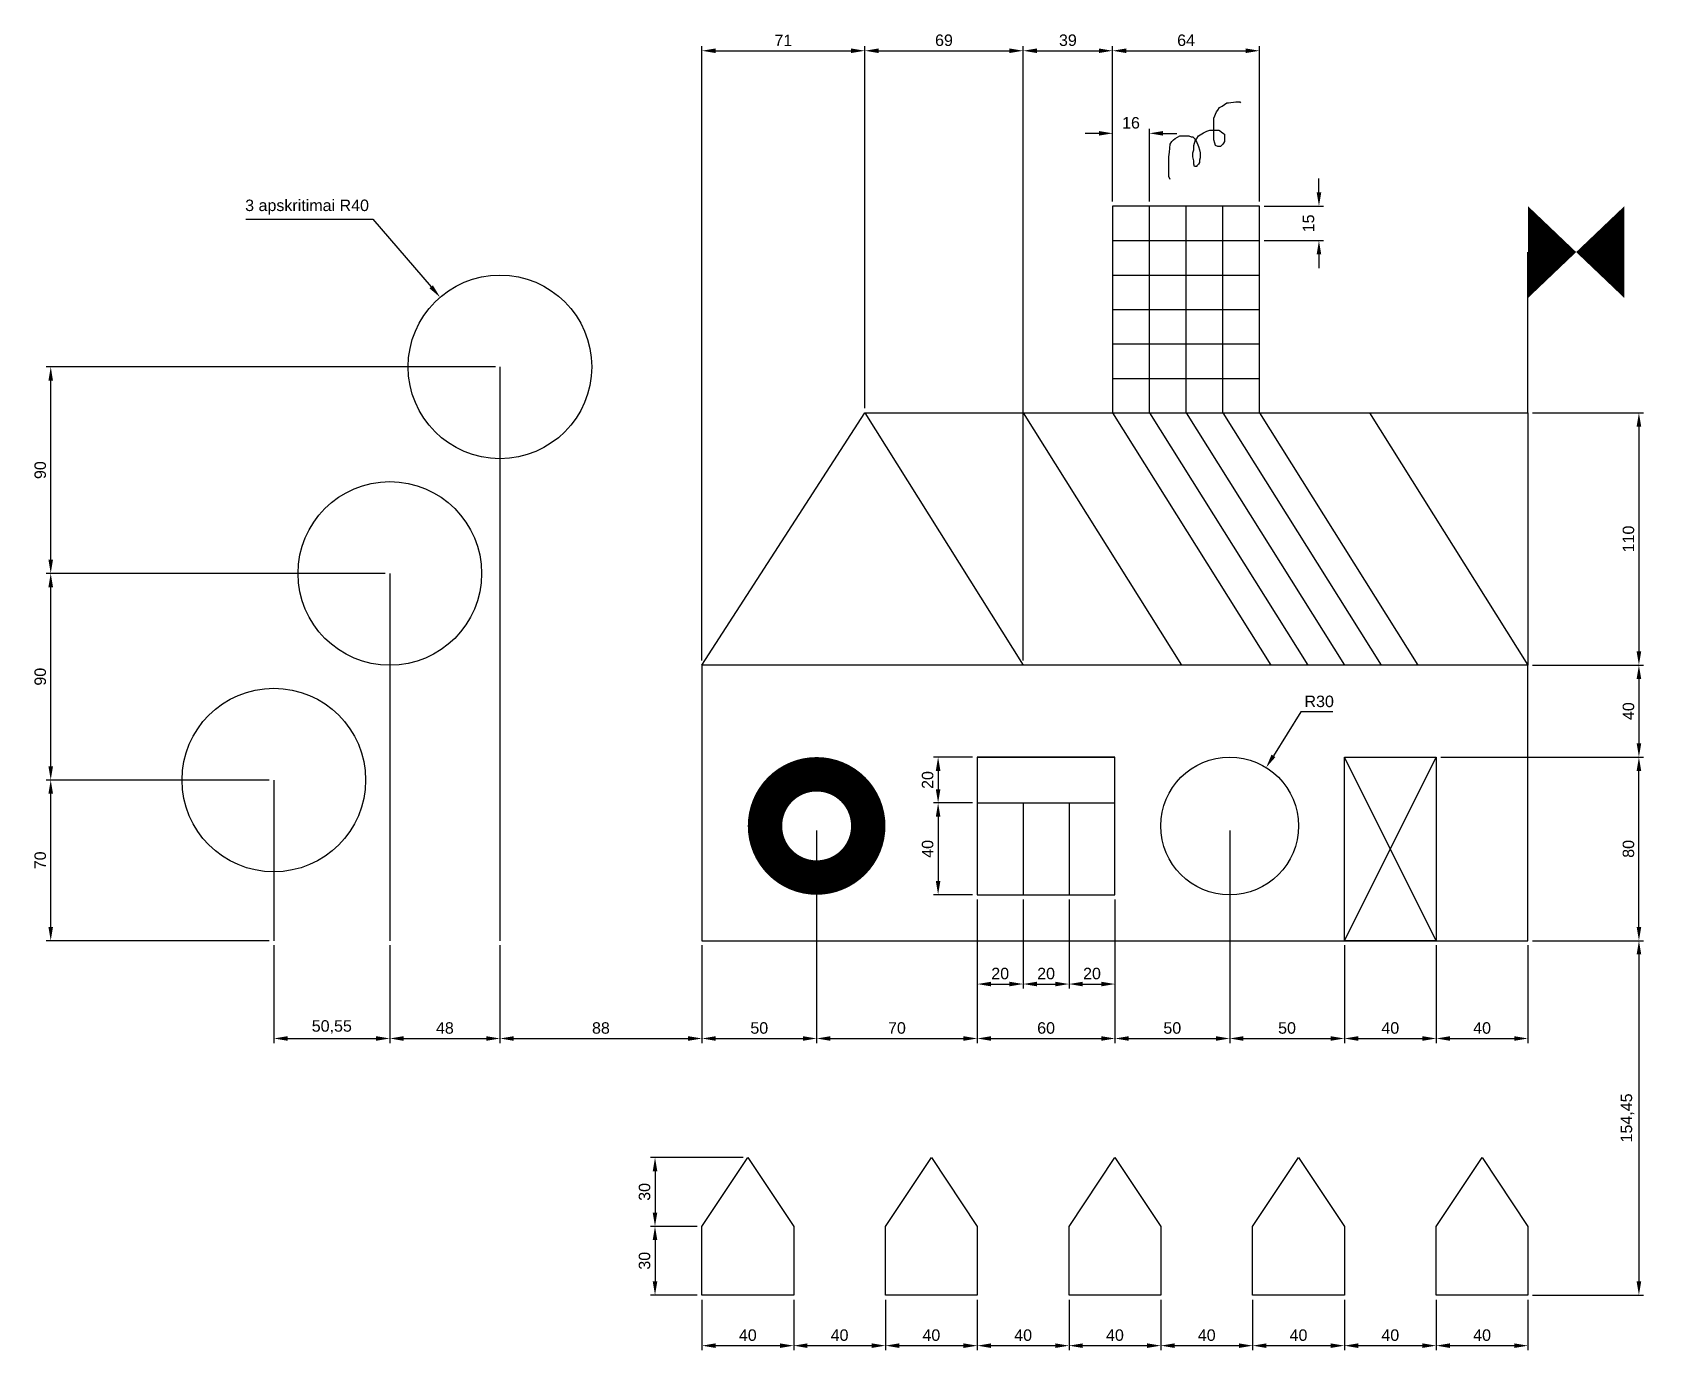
# Model space of a CAD drawing. Header units: inches. Extents: x -292 to 422, y -178 to 396.
import ezdxf

# ---------------------------------------------------------------- set-up
doc = ezdxf.new("R2010")
doc.units = ezdxf.units.IN
doc.header["$MEASUREMENT"] = 0
doc.header["$PDMODE"] = 3
doc.styles.get("Standard").update_dxf_attribs({"font": 'arial.ttf'})
doc.dimstyles.new('Laboratoriniai', dxfattribs={"dimtxt": 5, "dimasz": 6, "dimexe": 2, "dimexo": 2, "dimgap": 2, "dimtad": 1, "dimtoh": 1, "dimtxsty": 'Standard', "dimcen": 0, "dimclrd": 4, "dimclre": 4, "dimclrt": 4, "dimadec": 0, "dimazin": 0, "dimtfac": 1, "dimtofl": 0, "dimtmove": 1, "dimatfit": 3, "dimfxl": 1, "dimtolj": 1, "dimtzin": 0, "dimarcsym": 0})

# ---------------------------------------------------------------- blocks, each defined once
blk = doc.blocks.new('*D7')
at = {"color": 4, "lineweight": -2, "transparency": 16777216}
for p, q in [((-198.72, 314.41), (-143.39, 314.41)), ((-143.39, 314.41), (-117.99, 284.88))]:
    blk.add_line(p, q, dxfattribs=at)
at = {"color": 4, "transparency": 16777216}
blk.add_solid([(-117.23, 285.53), (-118.75, 284.23), (-114.08, 280.33)], dxfattribs=at)
at = {"layer": 'Defpoints', "color": 0, "transparency": 16777216}
for p in [(-114.08, 280.33), (-88, 250)]:
    blk.add_point(p, dxfattribs=at)
at = {"color": 4, "transparency": 16777216, "insert": (-172.06, 319.62), "char_height": 5, "attachment_point": 5}
blk.add_mtext('\\A1;3 apskritimai R40', dxfattribs=at)
blk = doc.blocks.new('*D10')
at = {"color": 4, "lineweight": -2, "transparency": 16777216}
for p, q in [((-188.55, 70), (-285.77, 70)), ((-283.77, 6), (-283.77, 64)), ((-188.55, 0), (-285.77, 0))]:
    blk.add_line(p, q, dxfattribs=at)
at = {"color": 4, "transparency": 16777216}
for points in [[(-284.77, 64), (-282.77, 64), (-283.77, 70)], [(-284.77, 6), (-282.77, 6), (-283.77, 0)]]:
    blk.add_solid(points, dxfattribs=at)
at = {"layer": 'Defpoints', "color": 0, "transparency": 16777216}
for p in [(-283.77, 70), (-186.55, 70), (-186.55, 0)]:
    blk.add_point(p, dxfattribs=at)
at = {"color": 4, "transparency": 16777216, "insert": (-288.32, 35), "char_height": 5, "attachment_point": 5, "rotation": 90}
blk.add_mtext('\\A1;70', dxfattribs=at)
blk = doc.blocks.new('*D11')
at = {"color": 4, "lineweight": -2, "transparency": 16777216}
for p, q in [((-138, 160), (-285.77, 160)), ((-283.77, 76), (-283.77, 154)), ((-188.55, 70), (-285.77, 70))]:
    blk.add_line(p, q, dxfattribs=at)
at = {"color": 4, "transparency": 16777216}
for points in [[(-284.77, 154), (-282.77, 154), (-283.77, 160)], [(-284.77, 76), (-282.77, 76), (-283.77, 70)]]:
    blk.add_solid(points, dxfattribs=at)
at = {"layer": 'Defpoints', "color": 0, "transparency": 16777216}
for p in [(-283.77, 160), (-136, 160), (-186.55, 70)]:
    blk.add_point(p, dxfattribs=at)
at = {"color": 4, "transparency": 16777216, "insert": (-288.32, 115), "char_height": 5, "attachment_point": 5, "rotation": 90}
blk.add_mtext('\\A1;90', dxfattribs=at)
blk = doc.blocks.new('*D12')
at = {"color": 4, "lineweight": -2, "transparency": 16777216}
for p, q in [((-90, 250), (-285.77, 250)), ((-283.77, 166), (-283.77, 244)), ((-138, 160), (-285.77, 160))]:
    blk.add_line(p, q, dxfattribs=at)
at = {"color": 4, "transparency": 16777216}
for points in [[(-284.77, 244), (-282.77, 244), (-283.77, 250)], [(-284.77, 166), (-282.77, 166), (-283.77, 160)]]:
    blk.add_solid(points, dxfattribs=at)
at = {"layer": 'Defpoints', "color": 0, "transparency": 16777216}
for p in [(-283.77, 250), (-88, 250), (-136, 160)]:
    blk.add_point(p, dxfattribs=at)
at = {"color": 4, "transparency": 16777216, "insert": (-288.32, 205), "char_height": 5, "attachment_point": 5, "rotation": 90}
blk.add_mtext('\\A1;90', dxfattribs=at)
blk = doc.blocks.new('*D13')
at = {"color": 4, "lineweight": -2, "transparency": 16777216}
for p, q in [((-186.55, -2), (-186.55, -44.61)), ((-136, -2), (-136, -44.61)), ((-180.55, -42.61), (-142, -42.61))]:
    blk.add_line(p, q, dxfattribs=at)
at = {"color": 4, "transparency": 16777216}
for points in [[(-180.55, -41.61), (-180.55, -43.61), (-186.55, -42.61)], [(-142, -41.61), (-142, -43.61), (-136, -42.61)]]:
    blk.add_solid(points, dxfattribs=at)
at = {"layer": 'Defpoints', "color": 0, "transparency": 16777216}
for p in [(-186.55, 0), (-136, 0), (-136, -42.61)]:
    blk.add_point(p, dxfattribs=at)
at = {"color": 4, "transparency": 16777216, "insert": (-161.28, -37.61), "char_height": 5, "attachment_point": 5}
blk.add_mtext('\\A1;50,55', dxfattribs=at)
blk = doc.blocks.new('*D14')
at = {"color": 4, "lineweight": -2, "transparency": 16777216}
for p, q in [((-136, -2), (-136, -44.61)), ((-88, -2), (-88, -44.61)), ((-130, -42.61), (-94, -42.61))]:
    blk.add_line(p, q, dxfattribs=at)
at = {"color": 4, "transparency": 16777216}
for points in [[(-130, -41.61), (-130, -43.61), (-136, -42.61)], [(-94, -41.61), (-94, -43.61), (-88, -42.61)]]:
    blk.add_solid(points, dxfattribs=at)
at = {"layer": 'Defpoints', "color": 0, "transparency": 16777216}
for p in [(-136, 0), (-88, 0), (-88, -42.61)]:
    blk.add_point(p, dxfattribs=at)
at = {"color": 4, "transparency": 16777216, "insert": (-112, -38.06), "char_height": 5, "attachment_point": 5}
blk.add_mtext('\\A1;48', dxfattribs=at)
blk = doc.blocks.new('*D15')
at = {"color": 4, "lineweight": -2, "transparency": 16777216}
for p, q in [((-88, -2), (-88, -44.61)), ((0, -2), (0, -44.61)), ((-82, -42.61), (-6, -42.61))]:
    blk.add_line(p, q, dxfattribs=at)
at = {"color": 4, "transparency": 16777216}
for points in [[(-82, -41.61), (-82, -43.61), (-88, -42.61)], [(-6, -41.61), (-6, -43.61), (0, -42.61)]]:
    blk.add_solid(points, dxfattribs=at)
at = {"layer": 'Defpoints', "color": 0, "transparency": 16777216}
for p in [(-88, 0), (0, 0), (0, -42.61)]:
    blk.add_point(p, dxfattribs=at)
at = {"color": 4, "transparency": 16777216, "insert": (-44, -38.06), "char_height": 5, "attachment_point": 5}
blk.add_mtext('\\A1;88', dxfattribs=at)
blk = doc.blocks.new('*D16')
at = {"color": 4, "lineweight": -2, "transparency": 16777216}
for p, q in [((118, 60), (100.94, 60)), ((102.94, 54), (102.94, 26)), ((118, 20), (100.94, 20))]:
    blk.add_line(p, q, dxfattribs=at)
at = {"color": 4, "transparency": 16777216}
for points in [[(101.94, 54), (103.94, 54), (102.94, 60)], [(101.94, 26), (103.94, 26), (102.94, 20)]]:
    blk.add_solid(points, dxfattribs=at)
at = {"layer": 'Defpoints', "color": 0, "transparency": 16777216}
for p in [(120, 60), (102.94, 20), (120, 20)]:
    blk.add_point(p, dxfattribs=at)
at = {"color": 4, "transparency": 16777216, "insert": (98.39, 40), "char_height": 5, "attachment_point": 5, "rotation": 90}
blk.add_mtext('\\A1;40', dxfattribs=at)
blk = doc.blocks.new('*D17')
at = {"color": 4, "lineweight": -2, "transparency": 16777216}
for p, q in [((118, 80), (100.94, 80)), ((102.94, 74), (102.94, 66)), ((118, 60), (100.94, 60))]:
    blk.add_line(p, q, dxfattribs=at)
at = {"color": 4, "transparency": 16777216}
for points in [[(101.94, 74), (103.94, 74), (102.94, 80)], [(101.94, 66), (103.94, 66), (102.94, 60)]]:
    blk.add_solid(points, dxfattribs=at)
at = {"layer": 'Defpoints', "color": 0, "transparency": 16777216}
for p in [(120, 80), (102.94, 60), (120, 60)]:
    blk.add_point(p, dxfattribs=at)
at = {"color": 4, "transparency": 16777216, "insert": (98.39, 70), "char_height": 5, "attachment_point": 5, "rotation": 90}
blk.add_mtext('\\A1;20', dxfattribs=at)
blk = doc.blocks.new('*D18')
at = {"color": 4, "lineweight": -2, "transparency": 16777216}
for p, q in [((120, 18), (120, -44.61)), ((180, 18), (180, -44.61)), ((126, -42.61), (174, -42.61))]:
    blk.add_line(p, q, dxfattribs=at)
at = {"color": 4, "transparency": 16777216}
for points in [[(126, -41.61), (126, -43.61), (120, -42.61)], [(174, -41.61), (174, -43.61), (180, -42.61)]]:
    blk.add_solid(points, dxfattribs=at)
at = {"layer": 'Defpoints', "color": 0, "transparency": 16777216}
for p in [(120, 20), (180, 20), (180, -42.61)]:
    blk.add_point(p, dxfattribs=at)
at = {"color": 4, "transparency": 16777216, "insert": (150, -38.06), "char_height": 5, "attachment_point": 5}
blk.add_mtext('\\A1;60', dxfattribs=at)
blk = doc.blocks.new('*D19')
at = {"color": 4, "lineweight": -2, "transparency": 16777216}
for p, q in [((120, 18), (120, -20.89)), ((140, 18), (140, -20.89)), ((126, -18.89), (134, -18.89))]:
    blk.add_line(p, q, dxfattribs=at)
at = {"color": 4, "transparency": 16777216}
for points in [[(126, -17.89), (126, -19.89), (120, -18.89)], [(134, -17.89), (134, -19.89), (140, -18.89)]]:
    blk.add_solid(points, dxfattribs=at)
at = {"layer": 'Defpoints', "color": 0, "transparency": 16777216}
for p in [(120, 20), (140, 20), (140, -18.89)]:
    blk.add_point(p, dxfattribs=at)
at = {"color": 4, "transparency": 16777216, "insert": (130, -14.34), "char_height": 5, "attachment_point": 5}
blk.add_mtext('\\A1;20', dxfattribs=at)
blk = doc.blocks.new('*D20')
at = {"color": 4, "lineweight": -2, "transparency": 16777216}
for p, q in [((140, 18), (140, -20.89)), ((160, 18), (160, -20.89)), ((146, -18.89), (154, -18.89))]:
    blk.add_line(p, q, dxfattribs=at)
at = {"color": 4, "transparency": 16777216}
for points in [[(146, -17.89), (146, -19.89), (140, -18.89)], [(154, -17.89), (154, -19.89), (160, -18.89)]]:
    blk.add_solid(points, dxfattribs=at)
at = {"layer": 'Defpoints', "color": 0, "transparency": 16777216}
for p in [(140, 20), (160, 20), (160, -18.89)]:
    blk.add_point(p, dxfattribs=at)
at = {"color": 4, "transparency": 16777216, "insert": (150, -14.34), "char_height": 5, "attachment_point": 5}
blk.add_mtext('\\A1;20', dxfattribs=at)
blk = doc.blocks.new('*D21')
at = {"color": 4, "lineweight": -2, "transparency": 16777216}
for p, q in [((160, 18), (160, -20.89)), ((180, 18), (180, -20.89)), ((166, -18.89), (174, -18.89))]:
    blk.add_line(p, q, dxfattribs=at)
at = {"color": 4, "transparency": 16777216}
for points in [[(166, -17.89), (166, -19.89), (160, -18.89)], [(174, -17.89), (174, -19.89), (180, -18.89)]]:
    blk.add_solid(points, dxfattribs=at)
at = {"layer": 'Defpoints', "color": 0, "transparency": 16777216}
for p in [(160, 20), (180, 20), (180, -18.89)]:
    blk.add_point(p, dxfattribs=at)
at = {"color": 4, "transparency": 16777216, "insert": (170, -14.34), "char_height": 5, "attachment_point": 5}
blk.add_mtext('\\A1;20', dxfattribs=at)
blk = doc.blocks.new('*D22')
at = {"color": 4, "lineweight": -2, "transparency": 16777216}
for p, q in [((261.04, 99.67), (249.08, 80.53)), ((274.97, 99.67), (261.04, 99.67))]:
    blk.add_line(p, q, dxfattribs=at)
at = {"color": 4, "transparency": 16777216}
blk.add_solid([(248.23, 81.06), (249.93, 80), (245.9, 75.44)], dxfattribs=at)
at = {"layer": 'Defpoints', "color": 0, "transparency": 16777216}
for p in [(245.9, 75.44), (230, 50)]:
    blk.add_point(p, dxfattribs=at)
at = {"color": 4, "transparency": 16777216, "insert": (269.01, 104.23), "char_height": 5, "attachment_point": 5}
blk.add_mtext('\\A1;R30', dxfattribs=at)
blk = doc.blocks.new('*D23')
at = {"color": 4, "lineweight": -2, "transparency": 16777216}
for p, q in [((50, 48), (50, -44.61)), ((0, -2), (0, -44.61)), ((6, -42.61), (44, -42.61))]:
    blk.add_line(p, q, dxfattribs=at)
at = {"color": 4, "transparency": 16777216}
for points in [[(6, -41.61), (6, -43.61), (0, -42.61)], [(44, -41.61), (44, -43.61), (50, -42.61)]]:
    blk.add_solid(points, dxfattribs=at)
at = {"layer": 'Defpoints', "color": 0, "transparency": 16777216}
for p in [(50, 50), (0, 0), (50, -42.61)]:
    blk.add_point(p, dxfattribs=at)
at = {"color": 4, "transparency": 16777216, "insert": (25, -38.06), "char_height": 5, "attachment_point": 5}
blk.add_mtext('\\A1;50', dxfattribs=at)
blk = doc.blocks.new('*D24')
at = {"color": 4, "lineweight": -2, "transparency": 16777216}
for p, q in [((50, 48), (50, -44.61)), ((120, 18), (120, -44.61)), ((56, -42.61), (114, -42.61))]:
    blk.add_line(p, q, dxfattribs=at)
at = {"color": 4, "transparency": 16777216}
for points in [[(56, -41.61), (56, -43.61), (50, -42.61)], [(114, -41.61), (114, -43.61), (120, -42.61)]]:
    blk.add_solid(points, dxfattribs=at)
at = {"layer": 'Defpoints', "color": 0, "transparency": 16777216}
for p in [(50, 50), (120, 20), (120, -42.61)]:
    blk.add_point(p, dxfattribs=at)
at = {"color": 4, "transparency": 16777216, "insert": (85, -38.06), "char_height": 5, "attachment_point": 5}
blk.add_mtext('\\A1;70', dxfattribs=at)
blk = doc.blocks.new('*D25')
at = {"color": 4, "lineweight": -2, "transparency": 16777216}
for p, q in [((230, 48), (230, -44.61)), ((180, 18), (180, -44.61)), ((186, -42.61), (224, -42.61))]:
    blk.add_line(p, q, dxfattribs=at)
at = {"color": 4, "transparency": 16777216}
for points in [[(186, -41.61), (186, -43.61), (180, -42.61)], [(224, -41.61), (224, -43.61), (230, -42.61)]]:
    blk.add_solid(points, dxfattribs=at)
at = {"layer": 'Defpoints', "color": 0, "transparency": 16777216}
for p in [(230, 50), (180, 20), (230, -42.61)]:
    blk.add_point(p, dxfattribs=at)
at = {"color": 4, "transparency": 16777216, "insert": (205, -38.06), "char_height": 5, "attachment_point": 5}
blk.add_mtext('\\A1;50', dxfattribs=at)
blk = doc.blocks.new('*D26')
at = {"color": 4, "lineweight": -2, "transparency": 16777216}
for p, q in [((230, 48), (230, -44.61)), ((280, -2), (280, -44.61)), ((236, -42.61), (274, -42.61))]:
    blk.add_line(p, q, dxfattribs=at)
at = {"color": 4, "transparency": 16777216}
for points in [[(236, -41.61), (236, -43.61), (230, -42.61)], [(274, -41.61), (274, -43.61), (280, -42.61)]]:
    blk.add_solid(points, dxfattribs=at)
at = {"layer": 'Defpoints', "color": 0, "transparency": 16777216}
for p in [(230, 50), (280, 0), (280, -42.61)]:
    blk.add_point(p, dxfattribs=at)
at = {"color": 4, "transparency": 16777216, "insert": (255, -38.06), "char_height": 5, "attachment_point": 5}
blk.add_mtext('\\A1;50', dxfattribs=at)
blk = doc.blocks.new('*D27')
at = {"color": 4, "lineweight": -2, "transparency": 16777216}
for p, q in [((280, -2), (280, -44.61)), ((320, -2), (320, -44.61)), ((286, -42.61), (314, -42.61))]:
    blk.add_line(p, q, dxfattribs=at)
at = {"color": 4, "transparency": 16777216}
for points in [[(286, -41.61), (286, -43.61), (280, -42.61)], [(314, -41.61), (314, -43.61), (320, -42.61)]]:
    blk.add_solid(points, dxfattribs=at)
at = {"layer": 'Defpoints', "color": 0, "transparency": 16777216}
for p in [(280, 0), (320, 0), (320, -42.61)]:
    blk.add_point(p, dxfattribs=at)
at = {"color": 4, "transparency": 16777216, "insert": (300, -38.06), "char_height": 5, "attachment_point": 5}
blk.add_mtext('\\A1;40', dxfattribs=at)
blk = doc.blocks.new('*D28')
at = {"color": 4, "lineweight": -2, "transparency": 16777216}
for p, q in [((320, -2), (320, -44.61)), ((360, -2), (360, -44.61)), ((326, -42.61), (354, -42.61))]:
    blk.add_line(p, q, dxfattribs=at)
at = {"color": 4, "transparency": 16777216}
for points in [[(326, -41.61), (326, -43.61), (320, -42.61)], [(354, -41.61), (354, -43.61), (360, -42.61)]]:
    blk.add_solid(points, dxfattribs=at)
at = {"layer": 'Defpoints', "color": 0, "transparency": 16777216}
for p in [(320, 0), (360, 0), (360, -42.61)]:
    blk.add_point(p, dxfattribs=at)
at = {"color": 4, "transparency": 16777216, "insert": (340, -38.06), "char_height": 5, "attachment_point": 5}
blk.add_mtext('\\A1;40', dxfattribs=at)
blk = doc.blocks.new('*D29')
at = {"color": 4, "lineweight": -2, "transparency": 16777216}
for p, q in [((322, 80), (410.35, 80)), ((408.35, 6), (408.35, 74)), ((362, 0), (410.35, 0))]:
    blk.add_line(p, q, dxfattribs=at)
at = {"color": 4, "transparency": 16777216}
for points in [[(407.35, 74), (409.35, 74), (408.35, 80)], [(407.35, 6), (409.35, 6), (408.35, 0)]]:
    blk.add_solid(points, dxfattribs=at)
at = {"layer": 'Defpoints', "color": 0, "transparency": 16777216}
for p in [(320, 80), (408.35, 80), (360, 0)]:
    blk.add_point(p, dxfattribs=at)
at = {"color": 4, "transparency": 16777216, "insert": (403.8, 40), "char_height": 5, "attachment_point": 5, "rotation": 90}
blk.add_mtext('\\A1;80', dxfattribs=at)
blk = doc.blocks.new('*D30')
at = {"color": 4, "lineweight": -2, "transparency": 16777216}
for p, q in [((362, 120), (410.35, 120)), ((408.35, 114), (408.35, 86)), ((322, 80), (410.35, 80))]:
    blk.add_line(p, q, dxfattribs=at)
at = {"color": 4, "transparency": 16777216}
for points in [[(407.35, 114), (409.35, 114), (408.35, 120)], [(407.35, 86), (409.35, 86), (408.35, 80)]]:
    blk.add_solid(points, dxfattribs=at)
at = {"layer": 'Defpoints', "color": 0, "transparency": 16777216}
for p in [(360, 120), (320, 80), (408.35, 80)]:
    blk.add_point(p, dxfattribs=at)
at = {"color": 4, "transparency": 16777216, "insert": (403.8, 100), "char_height": 5, "attachment_point": 5, "rotation": 90}
blk.add_mtext('\\A1;40', dxfattribs=at)
blk = doc.blocks.new('*D31')
at = {"color": 4, "lineweight": -2, "transparency": 16777216}
for p, q in [((362, 230), (410.35, 230)), ((408.35, 224), (408.35, 126)), ((362, 120), (410.35, 120))]:
    blk.add_line(p, q, dxfattribs=at)
at = {"color": 4, "transparency": 16777216}
for points in [[(407.35, 224), (409.35, 224), (408.35, 230)], [(407.35, 126), (409.35, 126), (408.35, 120)]]:
    blk.add_solid(points, dxfattribs=at)
at = {"layer": 'Defpoints', "color": 0, "transparency": 16777216}
for p in [(360, 230), (360, 120), (408.35, 120)]:
    blk.add_point(p, dxfattribs=at)
at = {"color": 4, "transparency": 16777216, "insert": (403.8, 175), "char_height": 5, "attachment_point": 5, "rotation": 90}
blk.add_mtext('\\A1;110', dxfattribs=at)
blk = doc.blocks.new('*D32')
at = {"color": 4, "lineweight": -2, "transparency": 16777216}
for p, q in [((0, 122), (0, 389.72)), ((6, 387.72), (65, 387.72)), ((71, 232), (71, 389.72))]:
    blk.add_line(p, q, dxfattribs=at)
at = {"color": 4, "transparency": 16777216}
for points in [[(6, 388.72), (6, 386.72), (0, 387.72)], [(65, 388.72), (65, 386.72), (71, 387.72)]]:
    blk.add_solid(points, dxfattribs=at)
at = {"layer": 'Defpoints', "color": 0, "transparency": 16777216}
for p in [(71, 387.72), (71, 230), (0, 120)]:
    blk.add_point(p, dxfattribs=at)
at = {"color": 4, "transparency": 16777216, "insert": (35.5, 392.23), "char_height": 5, "attachment_point": 5}
blk.add_mtext('\\A1;71', dxfattribs=at)
blk = doc.blocks.new('*D33')
at = {"color": 4, "lineweight": -2, "transparency": 16777216}
for p, q in [((71, 232), (71, 389.72)), ((77, 387.72), (134, 387.72)), ((140, 122), (140, 389.72))]:
    blk.add_line(p, q, dxfattribs=at)
at = {"color": 4, "transparency": 16777216}
for points in [[(77, 388.72), (77, 386.72), (71, 387.72)], [(134, 388.72), (134, 386.72), (140, 387.72)]]:
    blk.add_solid(points, dxfattribs=at)
at = {"layer": 'Defpoints', "color": 0, "transparency": 16777216}
for p in [(140, 387.72), (71, 230), (140, 120)]:
    blk.add_point(p, dxfattribs=at)
at = {"color": 4, "transparency": 16777216, "insert": (105.5, 392.27), "char_height": 5, "attachment_point": 5}
blk.add_mtext('\\A1;69', dxfattribs=at)
blk = doc.blocks.new('*D34')
at = {"color": 4, "lineweight": -2, "transparency": 16777216}
for p, q in [((140, 122), (140, 389.72)), ((146, 387.72), (173, 387.72)), ((179, 322), (179, 389.72))]:
    blk.add_line(p, q, dxfattribs=at)
at = {"color": 4, "transparency": 16777216}
for points in [[(146, 388.72), (146, 386.72), (140, 387.72)], [(173, 388.72), (173, 386.72), (179, 387.72)]]:
    blk.add_solid(points, dxfattribs=at)
at = {"layer": 'Defpoints', "color": 0, "transparency": 16777216}
for p in [(179, 387.72), (179, 320), (140, 120)]:
    blk.add_point(p, dxfattribs=at)
at = {"color": 4, "transparency": 16777216, "insert": (159.5, 392.28), "char_height": 5, "attachment_point": 5}
blk.add_mtext('\\A1;39', dxfattribs=at)
blk = doc.blocks.new('*D35')
at = {"color": 4, "lineweight": -2, "transparency": 16777216}
for p, q in [((179, 322), (179, 389.72)), ((185, 387.72), (237, 387.72)), ((243, 322), (243, 389.72))]:
    blk.add_line(p, q, dxfattribs=at)
at = {"color": 4, "transparency": 16777216}
for points in [[(185, 388.72), (185, 386.72), (179, 387.72)], [(237, 388.72), (237, 386.72), (243, 387.72)]]:
    blk.add_solid(points, dxfattribs=at)
at = {"layer": 'Defpoints', "color": 0, "transparency": 16777216}
for p in [(243, 387.72), (179, 320), (243, 320)]:
    blk.add_point(p, dxfattribs=at)
at = {"color": 4, "transparency": 16777216, "insert": (211, 392.27), "char_height": 5, "attachment_point": 5}
blk.add_mtext('\\A1;64', dxfattribs=at)
blk = doc.blocks.new('*D36')
at = {"color": 4, "lineweight": -2, "transparency": 16777216}
for p, q in [((173, 351.73), (167, 351.73)), ((179, 322), (179, 353.73)), ((195, 322), (195, 353.73)), ((201, 351.73), (207, 351.73))]:
    blk.add_line(p, q, dxfattribs=at)
at = {"color": 4, "transparency": 16777216}
for points in [[(173, 352.73), (173, 350.73), (179, 351.73)], [(201, 352.73), (201, 350.73), (195, 351.73)]]:
    blk.add_solid(points, dxfattribs=at)
at = {"layer": 'Defpoints', "color": 0, "transparency": 16777216}
for p in [(195, 351.73), (179, 320), (195, 320)]:
    blk.add_point(p, dxfattribs=at)
at = {"color": 4, "transparency": 16777216, "insert": (187, 356.29), "char_height": 5, "attachment_point": 5}
blk.add_mtext('\\A1;16', dxfattribs=at)
blk = doc.blocks.new('*D37')
at = {"color": 4, "lineweight": -2, "transparency": 16777216}
for p, q in [((268.91, 326), (268.91, 332)), ((245, 320), (270.91, 320)), ((245, 305), (270.91, 305)), ((268.91, 299), (268.91, 293))]:
    blk.add_line(p, q, dxfattribs=at)
at = {"color": 4, "transparency": 16777216}
for points in [[(267.91, 326), (269.91, 326), (268.91, 320)], [(267.91, 299), (269.91, 299), (268.91, 305)]]:
    blk.add_solid(points, dxfattribs=at)
at = {"layer": 'Defpoints', "color": 0, "transparency": 16777216}
for p in [(243, 320), (243, 305), (268.91, 305)]:
    blk.add_point(p, dxfattribs=at)
at = {"color": 4, "transparency": 16777216, "insert": (264.36, 312.5), "char_height": 5, "attachment_point": 5, "rotation": 90}
blk.add_mtext('\\A1;15', dxfattribs=at)
blk = doc.blocks.new('*D38')
at = {"color": 4, "lineweight": -2, "transparency": 16777216}
for p, q in [((18, -94.45), (-22.43, -94.45)), ((-20.43, -100.45), (-20.43, -118.45)), ((-2, -124.45), (-22.43, -124.45))]:
    blk.add_line(p, q, dxfattribs=at)
at = {"color": 4, "transparency": 16777216}
for points in [[(-21.43, -100.45), (-19.43, -100.45), (-20.43, -94.45)], [(-21.43, -118.45), (-19.43, -118.45), (-20.43, -124.45)]]:
    blk.add_solid(points, dxfattribs=at)
at = {"layer": 'Defpoints', "color": 0, "transparency": 16777216}
for p in [(20, -94.45), (-20.43, -124.45), (0, -124.45)]:
    blk.add_point(p, dxfattribs=at)
at = {"color": 4, "transparency": 16777216, "insert": (-24.98, -109.45), "char_height": 5, "attachment_point": 5, "rotation": 90}
blk.add_mtext('\\A1;30', dxfattribs=at)
blk = doc.blocks.new('*D39')
at = {"color": 4, "lineweight": -2, "transparency": 16777216}
for p, q in [((-2, -124.45), (-22.43, -124.45)), ((-20.43, -130.45), (-20.43, -148.45)), ((-2, -154.45), (-22.43, -154.45))]:
    blk.add_line(p, q, dxfattribs=at)
at = {"color": 4, "transparency": 16777216}
for points in [[(-21.43, -130.45), (-19.43, -130.45), (-20.43, -124.45)], [(-21.43, -148.45), (-19.43, -148.45), (-20.43, -154.45)]]:
    blk.add_solid(points, dxfattribs=at)
at = {"layer": 'Defpoints', "color": 0, "transparency": 16777216}
for p in [(0, -124.45), (-20.43, -154.45), (0, -154.45)]:
    blk.add_point(p, dxfattribs=at)
at = {"color": 4, "transparency": 16777216, "insert": (-24.98, -139.45), "char_height": 5, "attachment_point": 5, "rotation": 90}
blk.add_mtext('\\A1;30', dxfattribs=at)
blk = doc.blocks.new('*D40')
at = {"color": 4, "lineweight": -2, "transparency": 16777216}
for p, q in [((0, -156.45), (0, -178.43)), ((40, -156.45), (40, -178.43)), ((6, -176.43), (34, -176.43))]:
    blk.add_line(p, q, dxfattribs=at)
at = {"color": 4, "transparency": 16777216}
for points in [[(6, -175.43), (6, -177.43), (0, -176.43)], [(34, -175.43), (34, -177.43), (40, -176.43)]]:
    blk.add_solid(points, dxfattribs=at)
at = {"layer": 'Defpoints', "color": 0, "transparency": 16777216}
for p in [(0, -154.45), (40, -154.45), (40, -176.43)]:
    blk.add_point(p, dxfattribs=at)
at = {"color": 4, "transparency": 16777216, "insert": (20, -171.87), "char_height": 5, "attachment_point": 5}
blk.add_mtext('\\A1;40', dxfattribs=at)
blk = doc.blocks.new('*D41')
at = {"color": 4, "lineweight": -2, "transparency": 16777216}
for p, q in [((40, -156.45), (40, -178.43)), ((80, -156.45), (80, -178.43)), ((46, -176.43), (74, -176.43))]:
    blk.add_line(p, q, dxfattribs=at)
at = {"color": 4, "transparency": 16777216}
for points in [[(46, -175.43), (46, -177.43), (40, -176.43)], [(74, -175.43), (74, -177.43), (80, -176.43)]]:
    blk.add_solid(points, dxfattribs=at)
at = {"layer": 'Defpoints', "color": 0, "transparency": 16777216}
for p in [(40, -154.45), (80, -154.45), (80, -176.43)]:
    blk.add_point(p, dxfattribs=at)
at = {"color": 4, "transparency": 16777216, "insert": (60, -171.87), "char_height": 5, "attachment_point": 5}
blk.add_mtext('\\A1;40', dxfattribs=at)
blk = doc.blocks.new('*D42')
at = {"color": 4, "lineweight": -2, "transparency": 16777216}
for p, q in [((80, -156.45), (80, -178.43)), ((120, -156.45), (120, -178.43)), ((86, -176.43), (114, -176.43))]:
    blk.add_line(p, q, dxfattribs=at)
at = {"color": 4, "transparency": 16777216}
for points in [[(86, -175.43), (86, -177.43), (80, -176.43)], [(114, -175.43), (114, -177.43), (120, -176.43)]]:
    blk.add_solid(points, dxfattribs=at)
at = {"layer": 'Defpoints', "color": 0, "transparency": 16777216}
for p in [(80, -154.45), (120, -154.45), (120, -176.43)]:
    blk.add_point(p, dxfattribs=at)
at = {"color": 4, "transparency": 16777216, "insert": (100, -171.87), "char_height": 5, "attachment_point": 5}
blk.add_mtext('\\A1;40', dxfattribs=at)
blk = doc.blocks.new('*D43')
at = {"color": 4, "lineweight": -2, "transparency": 16777216}
for p, q in [((120, -156.45), (120, -178.43)), ((160, -156.45), (160, -178.43)), ((126, -176.43), (154, -176.43))]:
    blk.add_line(p, q, dxfattribs=at)
at = {"color": 4, "transparency": 16777216}
for points in [[(126, -175.43), (126, -177.43), (120, -176.43)], [(154, -175.43), (154, -177.43), (160, -176.43)]]:
    blk.add_solid(points, dxfattribs=at)
at = {"layer": 'Defpoints', "color": 0, "transparency": 16777216}
for p in [(120, -154.45), (160, -154.45), (160, -176.43)]:
    blk.add_point(p, dxfattribs=at)
at = {"color": 4, "transparency": 16777216, "insert": (140, -171.87), "char_height": 5, "attachment_point": 5}
blk.add_mtext('\\A1;40', dxfattribs=at)
blk = doc.blocks.new('*D44')
at = {"color": 4, "lineweight": -2, "transparency": 16777216}
for p, q in [((160, -156.45), (160, -178.43)), ((200, -156.45), (200, -178.43)), ((166, -176.43), (194, -176.43))]:
    blk.add_line(p, q, dxfattribs=at)
at = {"color": 4, "transparency": 16777216}
for points in [[(166, -175.43), (166, -177.43), (160, -176.43)], [(194, -175.43), (194, -177.43), (200, -176.43)]]:
    blk.add_solid(points, dxfattribs=at)
at = {"layer": 'Defpoints', "color": 0, "transparency": 16777216}
for p in [(160, -154.45), (200, -154.45), (200, -176.43)]:
    blk.add_point(p, dxfattribs=at)
at = {"color": 4, "transparency": 16777216, "insert": (180, -171.87), "char_height": 5, "attachment_point": 5}
blk.add_mtext('\\A1;40', dxfattribs=at)
blk = doc.blocks.new('*D45')
at = {"color": 4, "lineweight": -2, "transparency": 16777216}
for p, q in [((200, -156.45), (200, -178.43)), ((240, -156.45), (240, -178.43)), ((206, -176.43), (234, -176.43))]:
    blk.add_line(p, q, dxfattribs=at)
at = {"color": 4, "transparency": 16777216}
for points in [[(206, -175.43), (206, -177.43), (200, -176.43)], [(234, -175.43), (234, -177.43), (240, -176.43)]]:
    blk.add_solid(points, dxfattribs=at)
at = {"layer": 'Defpoints', "color": 0, "transparency": 16777216}
for p in [(200, -154.45), (240, -154.45), (240, -176.43)]:
    blk.add_point(p, dxfattribs=at)
at = {"color": 4, "transparency": 16777216, "insert": (220, -171.87), "char_height": 5, "attachment_point": 5}
blk.add_mtext('\\A1;40', dxfattribs=at)
blk = doc.blocks.new('*D46')
at = {"color": 4, "lineweight": -2, "transparency": 16777216}
for p, q in [((240, -156.45), (240, -178.43)), ((280, -156.45), (280, -178.43)), ((246, -176.43), (274, -176.43))]:
    blk.add_line(p, q, dxfattribs=at)
at = {"color": 4, "transparency": 16777216}
for points in [[(246, -175.43), (246, -177.43), (240, -176.43)], [(274, -175.43), (274, -177.43), (280, -176.43)]]:
    blk.add_solid(points, dxfattribs=at)
at = {"layer": 'Defpoints', "color": 0, "transparency": 16777216}
for p in [(240, -154.45), (280, -154.45), (280, -176.43)]:
    blk.add_point(p, dxfattribs=at)
at = {"color": 4, "transparency": 16777216, "insert": (260, -171.87), "char_height": 5, "attachment_point": 5}
blk.add_mtext('\\A1;40', dxfattribs=at)
blk = doc.blocks.new('*D47')
at = {"color": 4, "lineweight": -2, "transparency": 16777216}
for p, q in [((280, -156.45), (280, -178.43)), ((320, -156.45), (320, -178.43)), ((286, -176.43), (314, -176.43))]:
    blk.add_line(p, q, dxfattribs=at)
at = {"color": 4, "transparency": 16777216}
for points in [[(286, -175.43), (286, -177.43), (280, -176.43)], [(314, -175.43), (314, -177.43), (320, -176.43)]]:
    blk.add_solid(points, dxfattribs=at)
at = {"layer": 'Defpoints', "color": 0, "transparency": 16777216}
for p in [(280, -154.45), (320, -154.45), (320, -176.43)]:
    blk.add_point(p, dxfattribs=at)
at = {"color": 4, "transparency": 16777216, "insert": (300, -171.87), "char_height": 5, "attachment_point": 5}
blk.add_mtext('\\A1;40', dxfattribs=at)
blk = doc.blocks.new('*D48')
at = {"color": 4, "lineweight": -2, "transparency": 16777216}
for p, q in [((320, -156.45), (320, -178.43)), ((360, -156.45), (360, -178.43)), ((326, -176.43), (354, -176.43))]:
    blk.add_line(p, q, dxfattribs=at)
at = {"color": 4, "transparency": 16777216}
for points in [[(326, -175.43), (326, -177.43), (320, -176.43)], [(354, -175.43), (354, -177.43), (360, -176.43)]]:
    blk.add_solid(points, dxfattribs=at)
at = {"layer": 'Defpoints', "color": 0, "transparency": 16777216}
for p in [(320, -154.45), (360, -154.45), (360, -176.43)]:
    blk.add_point(p, dxfattribs=at)
at = {"color": 4, "transparency": 16777216, "insert": (340, -171.87), "char_height": 5, "attachment_point": 5}
blk.add_mtext('\\A1;40', dxfattribs=at)
blk = doc.blocks.new('*D50')
at = {"color": 4, "lineweight": -2, "transparency": 16777216}
for p, q in [((362, 0), (410.35, 0)), ((408.35, -6), (408.35, -148.45)), ((362, -154.45), (410.35, -154.45))]:
    blk.add_line(p, q, dxfattribs=at)
at = {"color": 4, "transparency": 16777216}
for points in [[(407.35, -6), (409.35, -6), (408.35, 0)], [(407.35, -148.45), (409.35, -148.45), (408.35, -154.45)]]:
    blk.add_solid(points, dxfattribs=at)
at = {"layer": 'Defpoints', "color": 0, "transparency": 16777216}
for p in [(360, 0), (360, -154.45), (408.35, -154.45)]:
    blk.add_point(p, dxfattribs=at)
at = {"color": 4, "transparency": 16777216, "insert": (403.35, -77.23), "char_height": 5, "attachment_point": 5, "rotation": 90}
blk.add_mtext('\\A1;154,45', dxfattribs=at)

msp = doc.modelspace()

# ---------------------------------------------------------------- linework, layer by layer
for p, q in [((226.672, 363.631), (228.785, 365.04)), ((228.785, 365.04), (229.49, 365.04)), ((229.49, 365.04), (232.66, 365.392)), ((232.66, 365.392), (234.422, 365.392)), ((234.422, 365.392), (234.774, 365.04)), ((223.149, 358.351), (224.206, 361.167)), ((223.149, 348.845), (223.149, 358.351)), ((224.206, 361.167), (224.91, 361.871)), ((224.91, 361.871), (225.615, 362.927)), ((225.615, 362.927), (226.672, 363.631)), ((206.239, 349.549), (208.353, 350.606)), ((208.353, 350.606), (212.228, 350.606)), ((212.228, 350.606), (213.285, 350.253)), ((213.285, 350.253), (213.989, 350.253)), ((213.989, 350.253), (214.694, 349.549)), ((215.751, 349.549), (216.455, 350.606)), ((216.455, 350.606), (218.569, 352.014)), ((218.569, 352.014), (219.978, 352.718)), ((219.978, 352.718), (221.387, 353.07)), ((221.387, 353.07), (225.262, 353.07)), ((225.262, 353.07), (225.967, 352.718)), ((225.967, 352.718), (226.319, 352.366)), ((226.319, 352.366), (227.376, 351.662)), ((227.376, 351.662), (227.728, 351.31)), ((227.728, 351.31), (227.728, 348.141)), ((203.421, 341.452), (203.773, 343.565)), ((203.773, 343.565), (204.125, 347.085)), ((204.125, 347.085), (204.83, 348.141)), ((204.83, 348.141), (205.534, 348.845)), ((205.534, 348.845), (206.239, 349.549)), ((213.989, 343.212), (214.342, 344.621)), ((213.989, 341.452), (213.989, 343.212)), ((214.342, 346.381), (215.046, 348.845)), ((214.342, 344.621), (214.342, 346.381)), ((214.694, 349.549), (215.398, 348.493)), ((215.046, 348.845), (215.398, 348.845)), ((215.398, 348.845), (215.751, 349.549)), ((215.398, 348.493), (216.455, 346.029)), ((216.455, 346.029), (216.808, 344.621)), ((216.808, 344.621), (217.16, 343.212)), ((217.16, 343.212), (217.16, 341.1)), ((223.501, 347.437), (223.149, 348.845)), ((223.853, 346.381), (223.501, 347.437)), ((224.91, 346.029), (223.853, 346.381)), ((225.967, 346.029), (224.91, 346.029)), ((227.024, 347.085), (225.967, 346.029)), ((227.376, 347.437), (227.024, 347.085)), ((227.728, 348.141), (227.376, 347.437)), ((203.421, 333.003), (203.421, 341.452)), ((214.342, 339.692), (213.989, 341.452)), ((214.342, 338.284), (214.342, 339.692)), ((214.694, 337.228), (214.342, 338.284)), ((215.751, 337.228), (214.694, 337.228)), ((216.455, 338.284), (215.751, 337.58)), ((215.751, 337.58), (215.751, 337.228)), ((216.808, 338.988), (216.455, 338.284)), ((217.16, 341.1), (216.808, 340.044)), ((216.808, 340.044), (216.808, 338.988)), ((204.125, 331.595), (203.421, 333.003)), ((195, 230), (195, 320)), ((211, 230), (211, 320)), ((227, 230), (227, 320)), ((179, 305), (243, 305)), ((360, 280), (360, 300)), ((179, 290), (243, 290)), ((360, 230), (360, 280)), ((179, 275), (243, 275)), ((179, 260), (243, 260)), ((-88, 250), (-88, 0)), ((179, 245), (243, 245)), ((71, 230), (140, 120)), ((140, 230), (209, 120)), ((179, 230), (248, 120)), ((195, 230), (264, 120)), ((211, 230), (280, 120)), ((227, 230), (296, 120)), ((243, 230), (312, 120)), ((291, 230), (360, 120)), ((-136, 160), (-136, 0)), ((120, 80), (180, 80)), ((120, 80), (120, 60)), ((320, 0), (280, 80)), ((280, 0), (320, 80)), ((-186.55, 70), (-186.55, 0)), ((120, 60), (180, 60)), ((320, 0), (360, 0)), ((0, -124.45), (20, -94.45)), ((20, -94.45), (40, -124.45)), ((80, -124.45), (100, -94.45)), ((100, -94.45), (120, -124.45)), ((160, -124.45), (180, -94.45)), ((180, -94.45), (200, -124.45)), ((240, -124.45), (260, -94.45)), ((260, -94.45), (280, -124.45)), ((320, -124.45), (340, -94.45)), ((340, -94.45), (360, -124.45)), ((0, -154.45), (0, -124.45)), ((40, -124.45), (40, -154.45)), ((80, -154.45), (80, -124.45)), ((120, -124.45), (120, -154.45)), ((160, -154.45), (160, -124.45)), ((200, -124.45), (200, -154.45)), ((240, -154.45), (240, -124.45)), ((280, -124.45), (280, -154.45)), ((320, -154.45), (320, -124.45)), ((360, -124.45), (360, -154.45)), ((40, -154.45), (0, -154.45)), ((120, -154.45), (80, -154.45)), ((200, -154.45), (160, -154.45)), ((280, -154.45), (240, -154.45)), ((360, -154.45), (320, -154.45))]:
    msp.add_line(p, q)
for points in [[(179, 230), (243, 230), (243, 320), (179, 320)], [(179, 320), (179, 230)], [(0, 120), (71, 230), (360, 230), (360, 120)], [(360, 0), (360, 120), (0, 120), (0, 0), (320, 0)], [(120, 20), (180, 20), (180, 80), (120, 80)], [(120, 60), (120, 20)], [(140, 60), (140, 20)], [(160, 60), (160, 20)]]:
    msp.add_lwpolyline(points)
for points in [[(360, 300, 40, 0, 0), (381, 300, 0, 0, 0)], [(402, 300, 40, 0, 0), (381, 300, 0, 0, 0)]]:
    msp.add_lwpolyline(points, format="xyseb")
at = {"const_width": 15}
msp.add_lwpolyline([(27.5, 50, 1), (72.5, 50, 1)], format="xyb", close=True, dxfattribs=at)
msp.add_lwpolyline([(320, 0), (280, 0), (280, 80), (320, 80)], close=True)
for centre, radius in [((-88, 250), 40), ((-136, 160), 40), ((-186.55, 70), 40), ((230, 50), 30)]:
    msp.add_circle(centre, radius)

# ---------------------------------------------------------------- dimensions: what is measured, and where the dimension line sits
for base, p1, p2, picture, middle in [((71, 387.721), (0, 120), (71, 230), '*D32', (35.5, 392.232)), ((140, 387.721), (71, 230), (140, 120), '*D33', (105.5, 392.274)), ((179, 387.721), (140, 120), (179, 320), '*D34', (159.5, 392.276)), ((243, 387.721), (179, 320), (243, 320), '*D35', (211, 392.274)), ((195, 351.735), (179, 320), (195, 320), '*D36', (187, 356.288)), ((50, -42.614), (0, 0), (50, 50), '*D23', (25, -38.061)), ((120, -42.614), (50, 50), (120, 20), '*D24', (85, -38.061)), ((230, -42.614), (180, 20), (230, 50), '*D25', (205, -38.061)), ((280, -42.614), (230, 50), (280, 0), '*D26', (255, -38.061)), ((180, -42.614), (120, 20), (180, 20), '*D18', (150, -38.061)), ((140, -18.89), (120, 20), (140, 20), '*D19', (130, -14.337)), ((160, -18.89), (140, 20), (160, 20), '*D20', (150, -14.337)), ((180, -18.89), (160, 20), (180, 20), '*D21', (170, -14.337)), ((-136, -42.614), (-186.55, 0), (-136, 0), '*D13', (-161.275, -37.609)), ((-88, -42.614), (-136, 0), (-88, 0), '*D14', (-112, -38.061)), ((0, -42.614), (-88, 0), (0, 0), '*D15', (-44, -38.061)), ((320, -42.614), (280, 0), (320, 0), '*D27', (300, -38.061)), ((360, -42.614), (320, 0), (360, 0), '*D28', (340, -38.061))]:
    dim = msp.add_linear_dim(base=base, p1=p1, p2=p2, dimstyle='Laboratoriniai', override={"dimscale": 1})
    dim.commit()
    dim.dimension.update_dxf_attribs({"geometry": picture, "text_midpoint": middle})
dim = msp.add_radius_dim(center=(-88, 250), mpoint=(-114.081, 280.328), text='3 apskritimai <>', dimstyle='Laboratoriniai', override={"dimscale": 1})
dim.commit()
dim.dimension.update_dxf_attribs({"geometry": '*D7', "text_midpoint": (-143.393, 314.412), "dimtype": 164})
for base, p1, p2, picture, middle in [((268.911, 305), (243, 320), (243, 305), '*D37', (264.358, 312.5)), ((-283.77, 250), (-136, 160), (-88, 250), '*D12', (-288.323, 205)), ((408.355, 120), (360, 230), (360, 120), '*D31', (403.802, 175)), ((-283.77, 160), (-186.55, 70), (-136, 160), '*D11', (-288.323, 115)), ((408.355, 80), (360, 120), (320, 80), '*D30', (403.802, 100)), ((102.938, 60), (120, 80), (120, 60), '*D17', (98.385, 70)), ((408.355, 80), (360, 0), (320, 80), '*D29', (403.802, 40)), ((-283.77, 70), (-186.55, 0), (-186.55, 70), '*D10', (-288.323, 35)), ((102.938, 20), (120, 60), (120, 20), '*D16', (98.385, 40))]:
    dim = msp.add_linear_dim(base=base, p1=p1, p2=p2, angle=90, dimstyle='Laboratoriniai', override={"dimscale": 1})
    dim.commit()
    dim.dimension.update_dxf_attribs({"geometry": picture, "text_midpoint": middle})
dim = msp.add_radius_dim(center=(230, 50), mpoint=(245.899, 75.441), dimstyle='Laboratoriniai', override={"dimscale": 1})
dim.commit()
dim.dimension.update_dxf_attribs({"geometry": '*D22', "text_midpoint": (261.041, 99.671), "dimtype": 164})
for base, p1, p2, picture, middle in [((408.355, -154.45), (360, 0), (360, -154.45), '*D50', (403.35, -77.225)), ((-20.43, -124.45), (20, -94.45), (0, -124.45), '*D38', (-24.984, -109.45)), ((-20.43, -154.45), (0, -124.45), (0, -154.45), '*D39', (-24.984, -139.45))]:
    dim = msp.add_linear_dim(base=base, p1=p1, p2=p2, angle=90, dimstyle='Laboratoriniai')
    dim.commit()
    dim.dimension.update_dxf_attribs({"geometry": picture, "text_midpoint": middle})
for base, p1, p2, picture, middle in [((40, -176.427), (0, -154.45), (40, -154.45), '*D40', (20, -171.874)), ((80, -176.427), (40, -154.45), (80, -154.45), '*D41', (60, -171.874)), ((120, -176.427), (80, -154.45), (120, -154.45), '*D42', (100, -171.874)), ((160, -176.427), (120, -154.45), (160, -154.45), '*D43', (140, -171.874)), ((200, -176.427), (160, -154.45), (200, -154.45), '*D44', (180, -171.874)), ((240, -176.427), (200, -154.45), (240, -154.45), '*D45', (220, -171.874)), ((280, -176.427), (240, -154.45), (280, -154.45), '*D46', (260, -171.874)), ((320, -176.427), (280, -154.45), (320, -154.45), '*D47', (300, -171.874)), ((360, -176.427), (320, -154.45), (360, -154.45), '*D48', (340, -171.874))]:
    dim = msp.add_linear_dim(base=base, p1=p1, p2=p2, dimstyle='Laboratoriniai')
    dim.commit()
    dim.dimension.update_dxf_attribs({"geometry": picture, "text_midpoint": middle})

doc.saveas('drawing.dxf')
